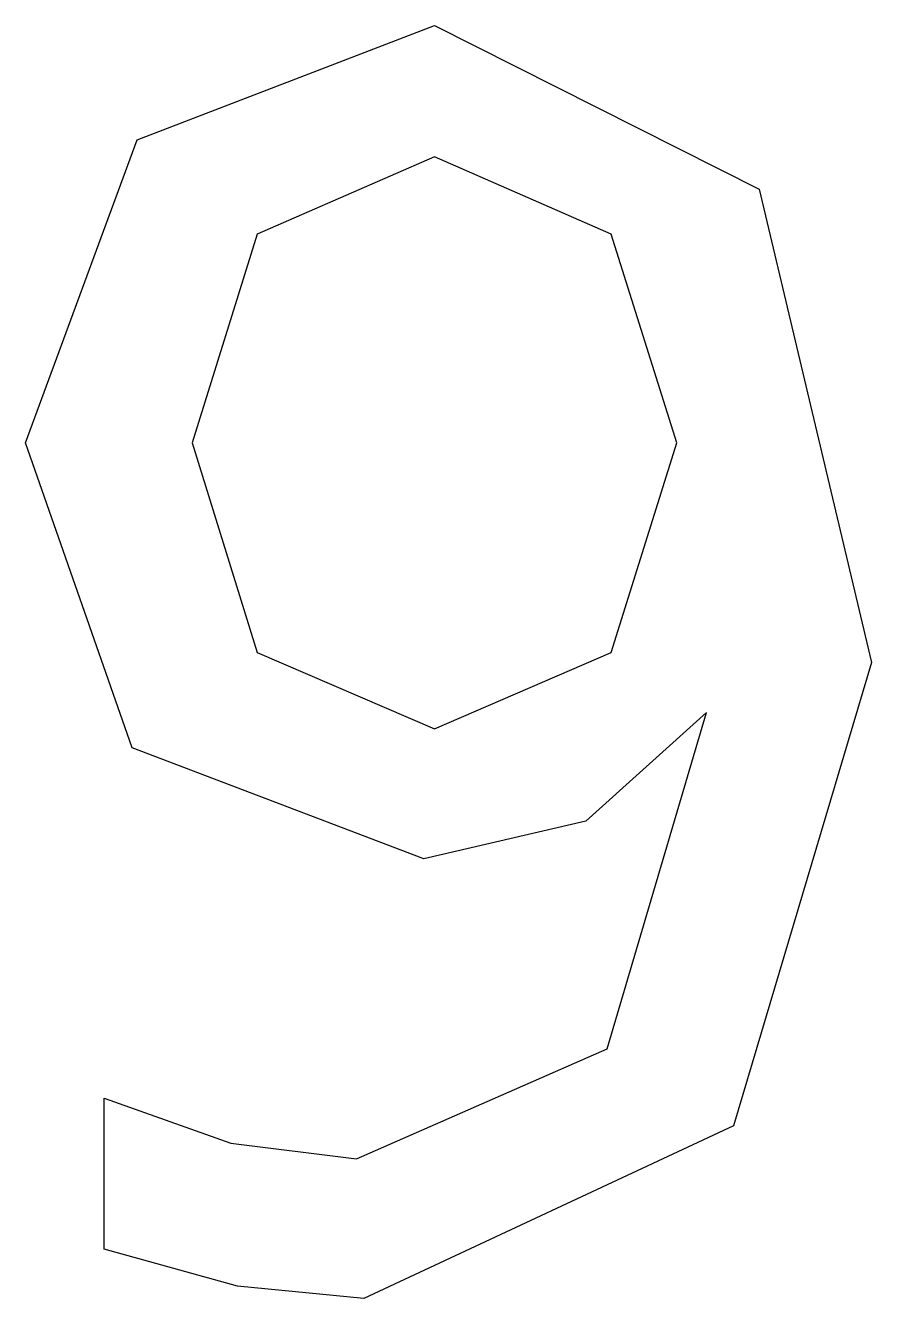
# Model space of a CAD drawing. Extents: x -2.58 to 3.09, y -4.13 to 4.4.
import ezdxf

# ---------------------------------------------------------------- set-up
doc = ezdxf.new("R2010")
doc.units = 0
doc.layers.get('0').update_dxf_attribs({"linetype": 'CONTINUOUS'})

msp = doc.modelspace()

# ---------------------------------------------------------------- linework, layer by layer
at = {"color": 7}
for points in [[(-2.054806, -3.803915), (-2.054806, -2.789679), (-1.205936, -3.092848), (-0.362577, -3.197578), (1.318633, -2.458949), (1.985603, -0.204478), (1.175314, -0.932084), (0.089422, -1.185641), (-1.867394, -0.441503), (-2.583973, 1.603508), (-1.83432, 3.637492), (0.161078, 4.40368), (2.33838, 3.306761), (3.093545, 0.131761), (2.167503, -2.977092), (-0.312965, -4.134643), (-1.161838, -4.05196), (-2.054806, -3.803915)], [(0.161078, -0.314723), (1.346192, 0.197908), (1.787164, 1.603508), (1.346192, 3.003595), (0.161078, 3.521735), (-1.029547, 3.003595), (-1.465007, 1.603508), (-1.029547, 0.197908), (0.161078, -0.314723)]]:
    msp.add_lwpolyline(points, dxfattribs=at)

doc.saveas('drawing.dxf')
